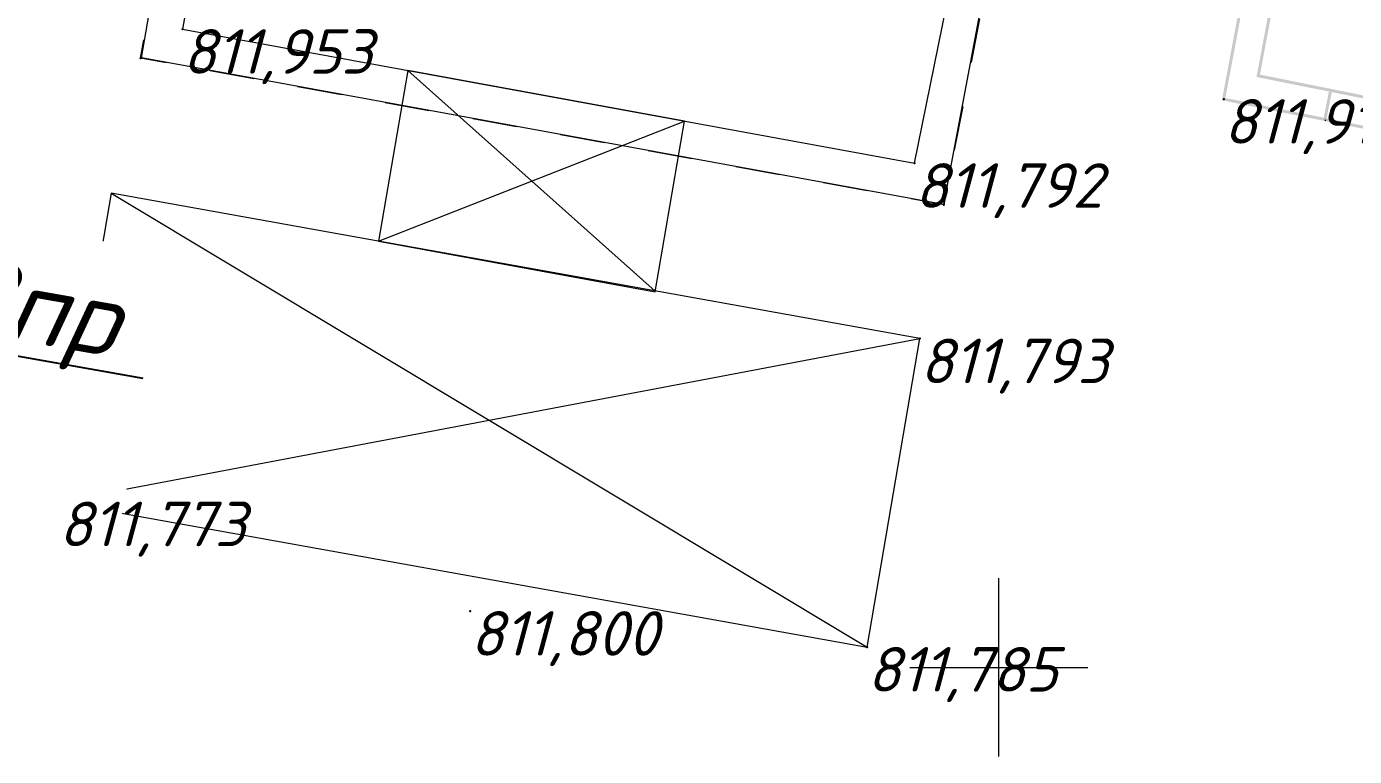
# Model space of a CAD drawing. Header units: metres. Extents: x 629572 to 645168, y 4785785 to 4790166.
# Drawn here: x 635567.26 to 635611.98, y 4788097 to 4788121.58 of the extents above; entities that cross this region are included whole.
import ezdxf
from ezdxf import colors
from ezdxf.entities.mleader import LeaderData, LeaderLine
from ezdxf.math import Vec2, Vec3

# ---------------------------------------------------------------- set-up
doc = ezdxf.new("R2010")
doc.units = ezdxf.units.M
doc.linetypes.add('Сплошная', pattern=[0])
doc.linetypes.add('Штриховая 1.5-1.5', pattern=[3, 1.5, -1.5])
doc.layers.get('0').update_dxf_attribs({"linetype": 'CONTINUOUS'})
for name, color, linetype in [('Здания и строения', 7, 'CONTINUOUS'), ('Нурсултан', 7, 'CONTINUOUS'), ('Ограды каменные и жб (H более 1м) - по краю', 7, 'CONTINUOUS'), ('пересечения с комуникациями', 7, 'CONTINUOUS'), ('Проезжие части улиц и тротуаров (без бортового камня)', 7, 'CONTINUOUS'), ('Сетка координатная', 7, 'CONTINUOUS'), ('Тротуары и пешеходные дорожки (бордюр)', 7, 'CONTINUOUS')]:
    doc.layers.add(name, color=color, linetype=linetype)
doc.styles.add('ISOCPEUR', font='isocpeui.ttf')

# ---------------------------------------------------------------- blocks, each defined once
blk = doc.blocks.new('Крест')
at = {"color": 0, "linetype": 'Continuous', "lineweight": 0, "flags": 128}
for points in [[(0, -1), (0, 1)], [(-1, 0), (1, 0)]]:
    blk.add_lwpolyline(points, dxfattribs=at)

msp = doc.modelspace()

# ---------------------------------------------------------------- hatches: boundary and pattern name
at = {"layer": 'Ограды каменные и жб (H более 1м) - по краю'}
for points in [[(635608.02, 4788119.099), (635607.631, 4788119.177), (635608.066, 4788121.498), (635608.455, 4788123.577), (635608.357, 4788123.595), (635607.968, 4788121.517), (635607.524, 4788119.147), (635607.515, 4788119.099), (635607.563, 4788119.089), (635608, 4788119.001), (635610.969, 4788118.405), (635610.979, 4788118.454), (635611.028, 4788118.444), (635611.225, 4788119.424), (635611.235, 4788119.473), (635611.186, 4788119.483), (635608.796, 4788119.963), (635609.049, 4788121.314), (635609.438, 4788123.393), (635609.34, 4788123.411), (635608.951, 4788121.332), (635608.679, 4788119.885), (635608.737, 4788119.924), (635608.742, 4788119.927), (635608.699, 4788119.898), (635608.679, 4788119.885), (635611.117, 4788119.395), (635610.94, 4788118.512)], [(635613.092, 4788117.978), (635615.892, 4788117.415), (635618.862, 4788116.819), (635618.911, 4788116.809), (635618.921, 4788116.858), (635618.872, 4788116.868), (635618.921, 4788116.858), (635619.118, 4788117.838), (635619.127, 4788117.887), (635619.078, 4788117.897), (635616.109, 4788118.494), (635613.309, 4788119.056), (635611.235, 4788119.473), (635611.215, 4788119.375), (635613.289, 4788118.958), (635616.089, 4788118.396), (635619.01, 4788117.809), (635618.832, 4788116.927), (635615.912, 4788117.513), (635613.112, 4788118.076), (635611.038, 4788118.493), (635611.018, 4788118.395)], [(635611.028, 4788118.444), (635610.979, 4788118.454), (635610.969, 4788118.405), (635611.018, 4788118.395)]]:
    msp.add_hatch(color=7, dxfattribs=at).paths.add_polyline_path(points)

# ---------------------------------------------------------------- linework, layer by layer
at = {"layer": 'Здания и строения', "color": 8, "linetype": 'Сплошная', "lineweight": 0, "flags": 128}
for points in [[(635574.298, 4788131.589), (635572.512, 4788121.494), (635597.168, 4788116.978), (635599.193, 4788126.985), (635574.298, 4788131.589)], [(635579.11, 4788114.35), (635588.426, 4788112.644), (635589.417, 4788118.398), (635580.101, 4788120.104), (635579.11, 4788114.35)], [(635568.344, 4788105.58), (635595.568, 4788100.684), (635597.342, 4788111.071), (635570.118, 4788115.967), (635568.344, 4788105.58)]]:
    msp.add_lwpolyline(points, close=True, dxfattribs=at)
for points in [[(635580.101, 4788120.104), (635588.431, 4788112.674)], [(635579.11, 4788114.35), (635589.417, 4788118.398)], [(635570.118, 4788115.967), (635595.568, 4788100.684)], [(635568.344, 4788105.58), (635597.342, 4788111.071)]]:
    msp.add_lwpolyline(points, dxfattribs=at)
at = {"layer": 'Нурсултан', "color": 7}
for p in [(635572.512, 4788121.494, 25.276), (635571.102, 4788120.514, 25.077), (635571.135, 4788120.529, 25.227), (635607.573, 4788119.138, 25.239), (635597.168, 4788116.978, 25.115), (635598.138, 4788115.591, 25.253), (635598.147, 4788115.575, 25.103), (635597.342, 4788111.071, 25.116), (635568.344, 4788105.58, 25.096), (635582.201, 4788101.894, 25.123), (635595.568, 4788100.684, 25.108)]:
    msp.add_point(p, dxfattribs=at)
at = {"layer": 'Проезжие части улиц и тротуаров (без бортового камня)', "linetype": 'Штриховая 1.5-1.5', "lineweight": 0, "flags": 128}
msp.add_lwpolyline([(635600.487, 4788127.733), (635598.147, 4788115.575), (635571.102, 4788120.514), (635571.86, 4788124.803), (635564.34, 4788125.891), (635559.603, 4788126.451), (635553.235, 4788127.417), (635538.868, 4788129.25), (635538.22, 4788128.838), (635537.344, 4788127.413), (635535.638, 4788126.59), (635529.061, 4788127.073), (635524.924, 4788124.966), (635524.125, 4788123.978), (635521.904, 4788121.678), (635496.311, 4788102.409), (635495.116, 4788101.492), (635492.668, 4788100.43), (635489.538, 4788099.998), (635488.364, 4788099.848)], dxfattribs=at)
at = {"layer": 'Тротуары и пешеходные дорожки (бордюр)', "color": 7, "linetype": 'Сплошная', "lineweight": 0, "flags": 128}
msp.add_lwpolyline([(635600.43, 4788127.738), (635598.138, 4788115.591), (635571.135, 4788120.529), (635571.879, 4788124.816), (635564.354, 4788125.926), (635559.517, 4788126.555), (635553.072, 4788127.486), (635538.815, 4788129.299), (635538.196, 4788128.883), (635537.293, 4788127.463), (635535.62, 4788126.632), (635529.053, 4788127.127), (635524.883, 4788125.018), (635524.107, 4788123.996), (635521.881, 4788121.7), (635496.301, 4788102.422), (635495.106, 4788101.506), (635492.658, 4788100.46), (635489.533, 4788100.023), (635488.36, 4788099.876)], dxfattribs=at)

# ---------------------------------------------------------------- block references
at = {"layer": 'Сетка координатная', "color": 136, "linetype": 'Continuous', "true_color": 0x008080, "xscale": 3, "yscale": 3}
msp.add_blockref('Крест', (635600, 4788100), dxfattribs=at)

# ---------------------------------------------------------------- texts
at = {"layer": 'Нурсултан', "color": 251, "char_height": 1.5, "attachment_point": 1, "style": 'ISOCPEUR'}
for s, insert in [('811,953', (635572.512, 4788121.494, 25.276)), ('811,916', (635607.573, 4788119.138, 25.239)), ('811,792', (635597.168, 4788116.978, 25.115)), ('811,793', (635597.342, 4788111.071, 25.116)), ('811,773', (635568.344, 4788105.58, 25.096)), ('811,800', (635582.201, 4788101.894, 25.123)), ('811,785', (635595.568, 4788100.684, 25.108))]:
    msp.add_mtext(s, dxfattribs=dict(at, insert=insert))

# ---------------------------------------------------------------- next in the draw order: leaders
at = {"layer": 'пересечения с комуникациями'}
ml = msp.add_multileader_mtext('Standard', dxfattribs=at)
ml.set_content('ЛЭП 10кВ 3пр\\PПК0+31,32', color=256, style='ISOCPEUR')
ml.set_leader_properties()
ml.build(insert=Vec2(0, 0))
ml.multileader.update_dxf_attribs({"text_left_attachment_type": 6, "text_right_attachment_type": 6, "dogleg_length": 0.36, "arrow_head_size": 2})
ctx = ml.context
ctx.base_point, ctx.char_height, ctx.arrow_head_size, ctx.plane_origin, ctx.plane_x_axis, ctx.plane_y_axis = Vec3(635546.453, 4788114.104, 0.005), 2.53, 2, Vec3(635500.833, 4788107.419, 0.005), Vec3(0.984808, -0.173648), Vec3(0.173648, 0.984808)
ctx.left_attachment, ctx.right_attachment = 6, 6
notes = []
notes.append((ctx, [(0, (1, 1, 0), (635546.099, 4788114.167, 0.005), (0.984808, -0.173648), 0.36, [(0, [(635512.426, 4788102.024, 0.005)], 0, [])])]))
ctx.mtext.insert, ctx.mtext.text_direction, ctx.mtext.rotation, ctx.mtext.flow_direction = Vec3(635548.95, 4788116.747, 0.005), Vec3(0.984808, -0.173648), 6.108652, 5
ctx.mtext.has_bg_fill, ctx.mtext.bg_color, ctx.mtext.bg_scale_factor, ctx.mtext.bg_transparency, ctx.mtext.use_window_bg_color = 1, -1027028792, 1.5, 0, 1
for ctx, leaders in notes:
    for number, flags, end, landing, length, lines in leaders:
        leader = LeaderData()
        leader.index, (leader.has_last_leader_line, leader.has_dogleg_vector, leader.attachment_direction) = number, flags
        leader.last_leader_point, leader.dogleg_vector, leader.dogleg_length = Vec3(end), Vec3(landing), length
        for number, points, colour, breaks in lines:
            line = LeaderLine()
            line.index, line.vertices, line.color, line.breaks = number, Vec3.list(points), colors.encode_raw_color(colour), breaks
            leader.lines.append(line)
        ctx.leaders.append(leader)

doc.saveas('drawing.dxf')
